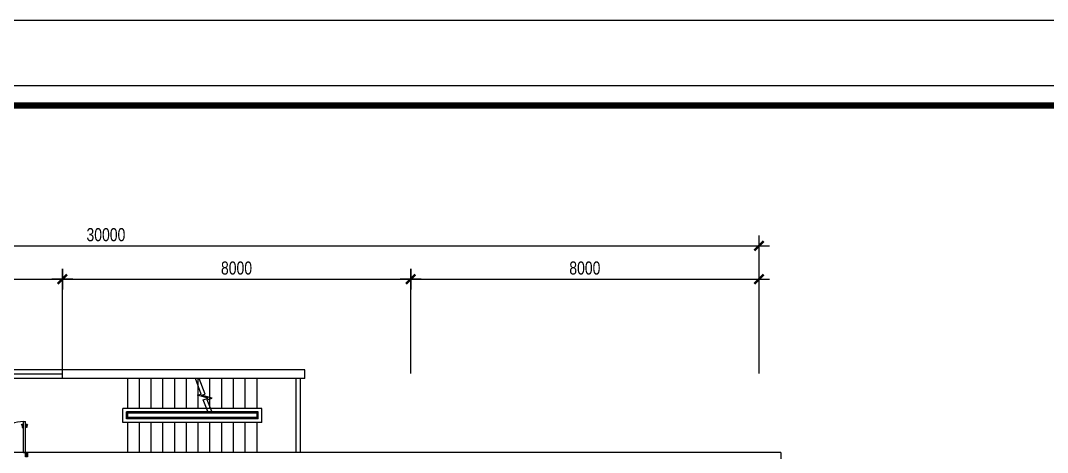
# Model space of a CAD drawing. Header units: metres. Extents: x 352651 to 1421851, y -87441 to -24441.
# Drawn here: x 472017 to 495603, y -34360 to -24441 of the extents above; entities that cross this region are included whole.
import ezdxf

# ---------------------------------------------------------------- set-up
doc = ezdxf.new("R2010")
doc.units = ezdxf.units.M
doc.header["$LTSCALE"] = 300
doc.header["$MEASUREMENT"] = 0
doc.header["$PDMODE"] = 2
doc.linetypes.add('DASHED2', pattern=[0.375, 0.25, -0.125])
doc.layers.get('0').update_dxf_attribs({"linetype": 'CONTINUOUS'})
doc.layers.get('Defpoints').update_dxf_attribs({"linetype": 'CONTINUOUS'})
for name, color, linetype in [('CUA', 8, 'CONTINUOUS'), ('DIM', 1, 'CONTINUOUS'), ('HATCH', 145, 'CONTINUOUS'), ('THAY', 9, 'CONTINUOUS'), ('TUONG', 7, 'CONTINUOUS')]:
    doc.layers.add(name, color=color, linetype=linetype)
doc.styles.add('CHUKICHTHUOC', font='vnshx.shx', dxfattribs={"width": 0.8, "height": 300, "bigfont": '@extfont2.shx'})
doc.dimstyles.new('150', dxfattribs={"dimscale": 150, "dimtxt": 2, "dimasz": 0.1, "dimexe": 1, "dimexo": 0, "dimgap": 0.7, "dimtad": 1, "dimdec": 0, "dimzin": 0, "dimdsep": 46, "dimtxsty": 'CHUKICHTHUOC', "dimblk": 'ARR', "dimcen": 0, "dimdle": 1, "dimclrd": 3, "dimclre": 3, "dimclrt": 3, "dimadec": 0, "dimazin": 0, "dimtfac": 1, "dimtdec": 0, "dimtix": 1, "dimtmove": 2, "dimatfit": 3, "dimldrblk": 'ARR', "dimfxl": 1, "dimtolj": 1, "dimtzin": 0, "dimarcsym": 0})

# ---------------------------------------------------------------- blocks, each defined once
blk = doc.blocks.new('c1800')
at = {"layer": 'CUA', "ltscale": 0.2}
for p, q in [((50, 0), (50, 710)), ((90, 710), (50, 710)), ((90, 0), (90, 710)), ((1510, 0), (1510, 710)), ((1510, 710), (1550, 710)), ((1550, 0), (1550, 710)), ((47, 635), (-2, 635)), ((16, 619), (16, 570)), ((16, 570), (28, 570)), ((22, 661), (22, 607)), ((28, 619), (28, 570)), ((93, 635), (142, 635)), ((112, 619), (112, 570)), ((124, 570), (112, 570)), ((118, 661), (118, 607)), ((124, 619), (124, 570)), ((1507, 635), (1458, 635)), ((1476, 619), (1476, 570)), ((1476, 570), (1488, 570)), ((1482, 661), (1482, 607)), ((1488, 619), (1488, 570)), ((1553, 635), (1602, 635)), ((1572, 619), (1572, 570)), ((1584, 570), (1572, 570)), ((1578, 661), (1578, 607)), ((1584, 619), (1584, 570)), ((50, 0), (0, -100)), ((50, -100), (0, 0)), ((50, -100), (50, 0)), ((90, 0), (50, 0)), ((1510, 0), (1550, 0)), ((1550, -100), (1550, 0)), ((1550, -100), (1600, 0)), ((1550, 0), (1600, -100)), ((50, -100), (50, -100)), ((1550, -100), (1550, -100))]:
    blk.add_line(p, q, dxfattribs=at)
for points in [[(50, 0), (0, 0), (0, -100), (50, -100)], [(1550, 0), (1600, 0), (1600, -100), (1550, -100)]]:
    blk.add_lwpolyline(points, close=True, dxfattribs=at)
for centre in [(22, 635), (118, 635), (1482, 635), (1578, 635)]:
    blk.add_circle(centre, 17.3, dxfattribs=at)
for centre, start, end in [((90, 0), 0, 90), ((1510, 0), 90, 180)]:
    blk.add_arc(centre, 710, start, end, dxfattribs=at)
blk = doc.blocks.new('ARR')
at = {"color": 1}
for p, q in [((0, -16), (0, 16)), ((-16, 0), (16, 0))]:
    blk.add_line(p, q, dxfattribs=at)
at = {"color": 3, "const_width": 3.6}
blk.add_lwpolyline([(-7.1, -7.1), (7.1, 7.1)], dxfattribs=at)
blk = doc.blocks.new('*D37')
at = {"layer": 'Defpoints', "color": 0, "ltscale": 1.5, "transparency": 16777216}
for p in [(472978, -30381), (464978, -32544), (472978, -32444)]:
    blk.add_point(p, dxfattribs=at)
at = {"layer": 'DIM', "color": 3, "lineweight": -2, "ltscale": 1.5, "transparency": 16777216}
for p, q in [((464978, -32544), (464978, -30231)), ((464993, -30381), (472963, -30381)), ((472978, -32444), (472978, -30231))]:
    blk.add_line(p, q, dxfattribs=at)
at = {"layer": 'DIM', "color": 3, "lineweight": -2, "ltscale": 1.5, "transparency": 16777216, "xscale": 15, "yscale": 15, "zscale": 15, "rotation": 180}
blk.add_blockref('ARR', (464978, -30381), dxfattribs=at)
at = {"layer": 'DIM', "color": 3, "lineweight": -2, "ltscale": 1.5, "transparency": 16777216, "xscale": 15, "yscale": 15, "zscale": 15}
blk.add_blockref('ARR', (472978, -30381), dxfattribs=at)
at = {"layer": 'DIM', "color": 3, "ltscale": 1.5, "transparency": 16777216, "insert": (468978, -30126), "char_height": 300, "attachment_point": 5, "style": 'CHUKICHTHUOC'}
blk.add_mtext('\\A1;8000', dxfattribs=at)
blk = doc.blocks.new('*D38')
at = {"layer": 'Defpoints', "color": 0, "ltscale": 1.5, "transparency": 16777216}
for p in [(480978, -30381), (472978, -32444), (480978, -32544)]:
    blk.add_point(p, dxfattribs=at)
at = {"layer": 'DIM', "color": 3, "lineweight": -2, "ltscale": 1.5, "transparency": 16777216}
for p, q in [((472978, -32444), (472978, -30231)), ((472993, -30381), (480963, -30381)), ((480978, -32544), (480978, -30231))]:
    blk.add_line(p, q, dxfattribs=at)
at = {"layer": 'DIM', "color": 3, "lineweight": -2, "ltscale": 1.5, "transparency": 16777216, "xscale": 15, "yscale": 15, "zscale": 15, "rotation": 180}
blk.add_blockref('ARR', (472978, -30381), dxfattribs=at)
at = {"layer": 'DIM', "color": 3, "lineweight": -2, "ltscale": 1.5, "transparency": 16777216, "xscale": 15, "yscale": 15, "zscale": 15}
blk.add_blockref('ARR', (480978, -30381), dxfattribs=at)
at = {"layer": 'DIM', "color": 3, "ltscale": 1.5, "transparency": 16777216, "insert": (476978, -30126), "char_height": 300, "attachment_point": 5, "style": 'CHUKICHTHUOC'}
blk.add_mtext('\\A1;8000', dxfattribs=at)
blk = doc.blocks.new('*D39')
at = {"layer": 'Defpoints', "color": 0, "ltscale": 1.5, "transparency": 16777216}
for p in [(488978, -30381), (480978, -32544), (488978, -32544)]:
    blk.add_point(p, dxfattribs=at)
at = {"layer": 'DIM', "color": 3, "lineweight": -2, "ltscale": 1.5, "transparency": 16777216}
for p, q in [((480978, -32544), (480978, -30231)), ((480993, -30381), (488963, -30381)), ((488978, -32544), (488978, -30231))]:
    blk.add_line(p, q, dxfattribs=at)
at = {"layer": 'DIM', "color": 3, "lineweight": -2, "ltscale": 1.5, "transparency": 16777216, "xscale": 15, "yscale": 15, "zscale": 15, "rotation": 180}
blk.add_blockref('ARR', (480978, -30381), dxfattribs=at)
at = {"layer": 'DIM', "color": 3, "lineweight": -2, "ltscale": 1.5, "transparency": 16777216, "xscale": 15, "yscale": 15, "zscale": 15}
blk.add_blockref('ARR', (488978, -30381), dxfattribs=at)
at = {"layer": 'DIM', "color": 3, "ltscale": 1.5, "transparency": 16777216, "insert": (484978, -30126), "char_height": 300, "attachment_point": 5, "style": 'CHUKICHTHUOC'}
blk.add_mtext('\\A1;8000', dxfattribs=at)
blk = doc.blocks.new('*D40')
at = {"layer": 'Defpoints', "color": 0, "ltscale": 1.5, "transparency": 16777216}
for p in [(488978, -29615), (458978, -32544), (488978, -32544)]:
    blk.add_point(p, dxfattribs=at)
at = {"layer": 'DIM', "color": 3, "lineweight": -2, "ltscale": 1.5, "transparency": 16777216}
for p, q in [((458978, -32544), (458978, -29465)), ((488978, -32544), (488978, -29465)), ((458993, -29615), (488963, -29615))]:
    blk.add_line(p, q, dxfattribs=at)
at = {"layer": 'DIM', "color": 3, "lineweight": -2, "ltscale": 1.5, "transparency": 16777216, "xscale": 15, "yscale": 15, "zscale": 15, "rotation": 180}
blk.add_blockref('ARR', (458978, -29615), dxfattribs=at)
at = {"layer": 'DIM', "color": 3, "lineweight": -2, "ltscale": 1.5, "transparency": 16777216, "xscale": 15, "yscale": 15, "zscale": 15}
blk.add_blockref('ARR', (488978, -29615), dxfattribs=at)
at = {"layer": 'DIM', "color": 3, "ltscale": 1.5, "transparency": 16777216, "insert": (473978, -29360), "char_height": 300, "attachment_point": 5, "style": 'CHUKICHTHUOC'}
blk.add_mtext('\\A1;30000', dxfattribs=at)

msp = doc.modelspace()

# ---------------------------------------------------------------- linework, layer by layer
for const_width in [150, 51.9]:
    msp.add_lwpolyline([(446700.9, -85490.5), (528900.9, -85490.5), (528900.9, -26390.5), (446700.9, -26390.5)], close=True, dxfattribs=dict(const_width=const_width))
at = {"layer": 'Defpoints', "linetype": 'DASHED2'}
msp.add_lwpolyline([(441750.9, -87440.5), (530850.9, -87440.5), (530850.9, -24440.5), (441750.9, -24440.5)], close=True, dxfattribs=at)
msp.add_lwpolyline([(441750.9, -87440.5), (530850.9, -87440.5), (530850.9, -24440.5), (441750.9, -24440.5)], close=True, dxfattribs=at)
at = {"layer": 'HATCH', "linetype": 'ByBlock'}
msp.add_lwpolyline([(446250.9, -85940.5), (529350.9, -85940.5), (529350.9, -25940.5), (446250.9, -25940.5)], close=True, dxfattribs=at)
at = {"layer": 'THAY'}
for p, q in [((472978.4, -32459.6), (469978.4, -32459.6)), ((472978.4, -32559.6), (470078.4, -32559.6)), ((472978.4, -32659.6), (470178.4, -32659.6)), ((474478.4, -33349.6), (474478.4, -32659.6)), ((474748.4, -33349.6), (474748.4, -32659.6)), ((475018.4, -33349.6), (475018.4, -32659.6)), ((475288.4, -33349.6), (475288.4, -32659.6)), ((475558.4, -33349.6), (475558.4, -32659.6)), ((475828.4, -33349.6), (475828.4, -32659.6)), ((476098.4, -33349.6), (476098.4, -32659.6)), ((476368.4, -33349.6), (476368.4, -32659.6)), ((476638.4, -33349.6), (476638.4, -32659.6)), ((476908.4, -33349.6), (476908.4, -32659.6)), ((477178.4, -33349.6), (477178.4, -32659.6)), ((477448.4, -33349.6), (477448.4, -32659.6)), ((478348.4, -34359.6), (478348.4, -32659.6)), ((478448.4, -34359.6), (478448.4, -32659.6)), ((477558.4, -33349.6), (474368.4, -33349.6)), ((474368.4, -33669.6), (474368.4, -33349.6)), ((477478.4, -33429.6), (474448.4, -33429.6)), ((474448.4, -33589.6), (474448.4, -33429.6)), ((474478.4, -33589.6), (474478.4, -33429.6)), ((477448.4, -33459.6), (474478.4, -33459.6)), ((474748.4, -33459.6), (474748.4, -33429.6)), ((475018.4, -33459.6), (475018.4, -33429.6)), ((475288.4, -33459.6), (475288.4, -33429.6)), ((475558.4, -33459.6), (475558.4, -33429.6)), ((475828.4, -33459.6), (475828.4, -33429.6)), ((476098.4, -33459.6), (476098.4, -33429.6)), ((476368.4, -33459.6), (476368.4, -33429.6)), ((476638.4, -33459.6), (476638.4, -33429.6)), ((476908.4, -33459.6), (476908.4, -33429.6)), ((477178.4, -33459.6), (477178.4, -33429.6)), ((477448.4, -33589.6), (477448.4, -33429.6)), ((477478.4, -33589.6), (477478.4, -33429.6)), ((477558.4, -33669.6), (477558.4, -33349.6)), ((477558.4, -33669.6), (474368.4, -33669.6)), ((477478.4, -33589.6), (474448.4, -33589.6)), ((477448.4, -33559.6), (474478.4, -33559.6)), ((474478.4, -34359.6), (474478.4, -33669.6)), ((474748.4, -33589.6), (474748.4, -33559.6)), ((474748.4, -34359.6), (474748.4, -33669.6)), ((475018.4, -33589.6), (475018.4, -33559.6)), ((475018.4, -34359.6), (475018.4, -33669.6)), ((475288.4, -33589.6), (475288.4, -33559.6)), ((475288.4, -34359.6), (475288.4, -33669.6)), ((475558.4, -33589.6), (475558.4, -33559.6)), ((475558.4, -34359.6), (475558.4, -33669.6)), ((475828.4, -33589.6), (475828.4, -33559.6)), ((475828.4, -34359.6), (475828.4, -33669.6)), ((476098.4, -33589.6), (476098.4, -33559.6)), ((476098.4, -34359.6), (476098.4, -33669.6)), ((476368.4, -33589.6), (476368.4, -33559.6)), ((476368.4, -34359.6), (476368.4, -33669.6)), ((476638.4, -33589.6), (476638.4, -33559.6)), ((476638.4, -34359.6), (476638.4, -33669.6)), ((476908.4, -33589.6), (476908.4, -33559.6)), ((476908.4, -34359.6), (476908.4, -33669.6)), ((477178.4, -33589.6), (477178.4, -33559.6)), ((477178.4, -34359.6), (477178.4, -33669.6)), ((477448.4, -34359.6), (477448.4, -33669.6)), ((472178.4, -34359.6), (470578.4, -34359.6))]:
    msp.add_line(p, q, dxfattribs=at)
at = {"layer": 'THAY', "linetype": 'ByBlock'}
msp.add_lwpolyline([(446250.9, -85940.5), (529350.9, -85940.5), (529350.9, -25940.5), (446250.9, -25940.5)], close=True, dxfattribs=at)
at = {"layer": 'THAY'}
for points in [[(476333.3, -33459.6), (476211.6, -33154.2), (476326.5, -33115.9), (476082.7, -33046.1), (476166.3, -33018.3), (476033.6, -32659.6)], [(476423.3, -33459.6), (476301.6, -33154.2), (476416.5, -33115.9), (476172.7, -33046.1), (476256.3, -33018.3), (476123.6, -32659.6)]]:
    msp.add_lwpolyline(points, dxfattribs=at)
at = {"layer": 'TUONG'}
for p, q in [((472978.4, -32659.6), (472978.4, -32459.6)), ((478548.4, -32459.6), (472978.4, -32459.6)), ((478548.4, -32659.6), (478548.4, -32459.6)), ((478548.4, -32659.6), (472978.4, -32659.6)), ((489478.4, -34359.6), (472178.4, -34359.6)), ((489478.4, -34359.6), (489478.4, -40859.6))]:
    msp.add_line(p, q, dxfattribs=at)
msp.add_lwpolyline([(441750.9, -87440.5), (530850.9, -87440.5), (530850.9, -24440.5), (441750.9, -24440.5)], close=True, dxfattribs=at)

# ---------------------------------------------------------------- block references
at = {"layer": 'HATCH'}
msp.add_blockref('c1800', (470578.4, -34359.6), dxfattribs=at)

# ---------------------------------------------------------------- dimensions: what is measured, and where the dimension line sits
at = {"layer": 'DIM'}
for base, p1, p2, picture, middle in [((488978.4, -29614.6), (458978.4, -32544.4), (488978.4, -32544.4), '*D40', (473978.4, -29359.6)), ((472978.4, -30380.5), (464978.4, -32544.4), (472978.4, -32444.4), '*D37', (468978.4, -30125.5)), ((480978.4, -30380.5), (472978.4, -32444.4), (480978.4, -32544.4), '*D38', (476978.4, -30125.5)), ((488978.4, -30380.5), (480978.4, -32544.4), (488978.4, -32544.4), '*D39', (484978.4, -30125.5))]:
    dim = msp.add_linear_dim(base=base, p1=p1, p2=p2, dimstyle='150', dxfattribs=at)
    dim.commit()
    dim.dimension.update_dxf_attribs({"geometry": picture, "text_midpoint": middle})

doc.saveas('drawing.dxf')
